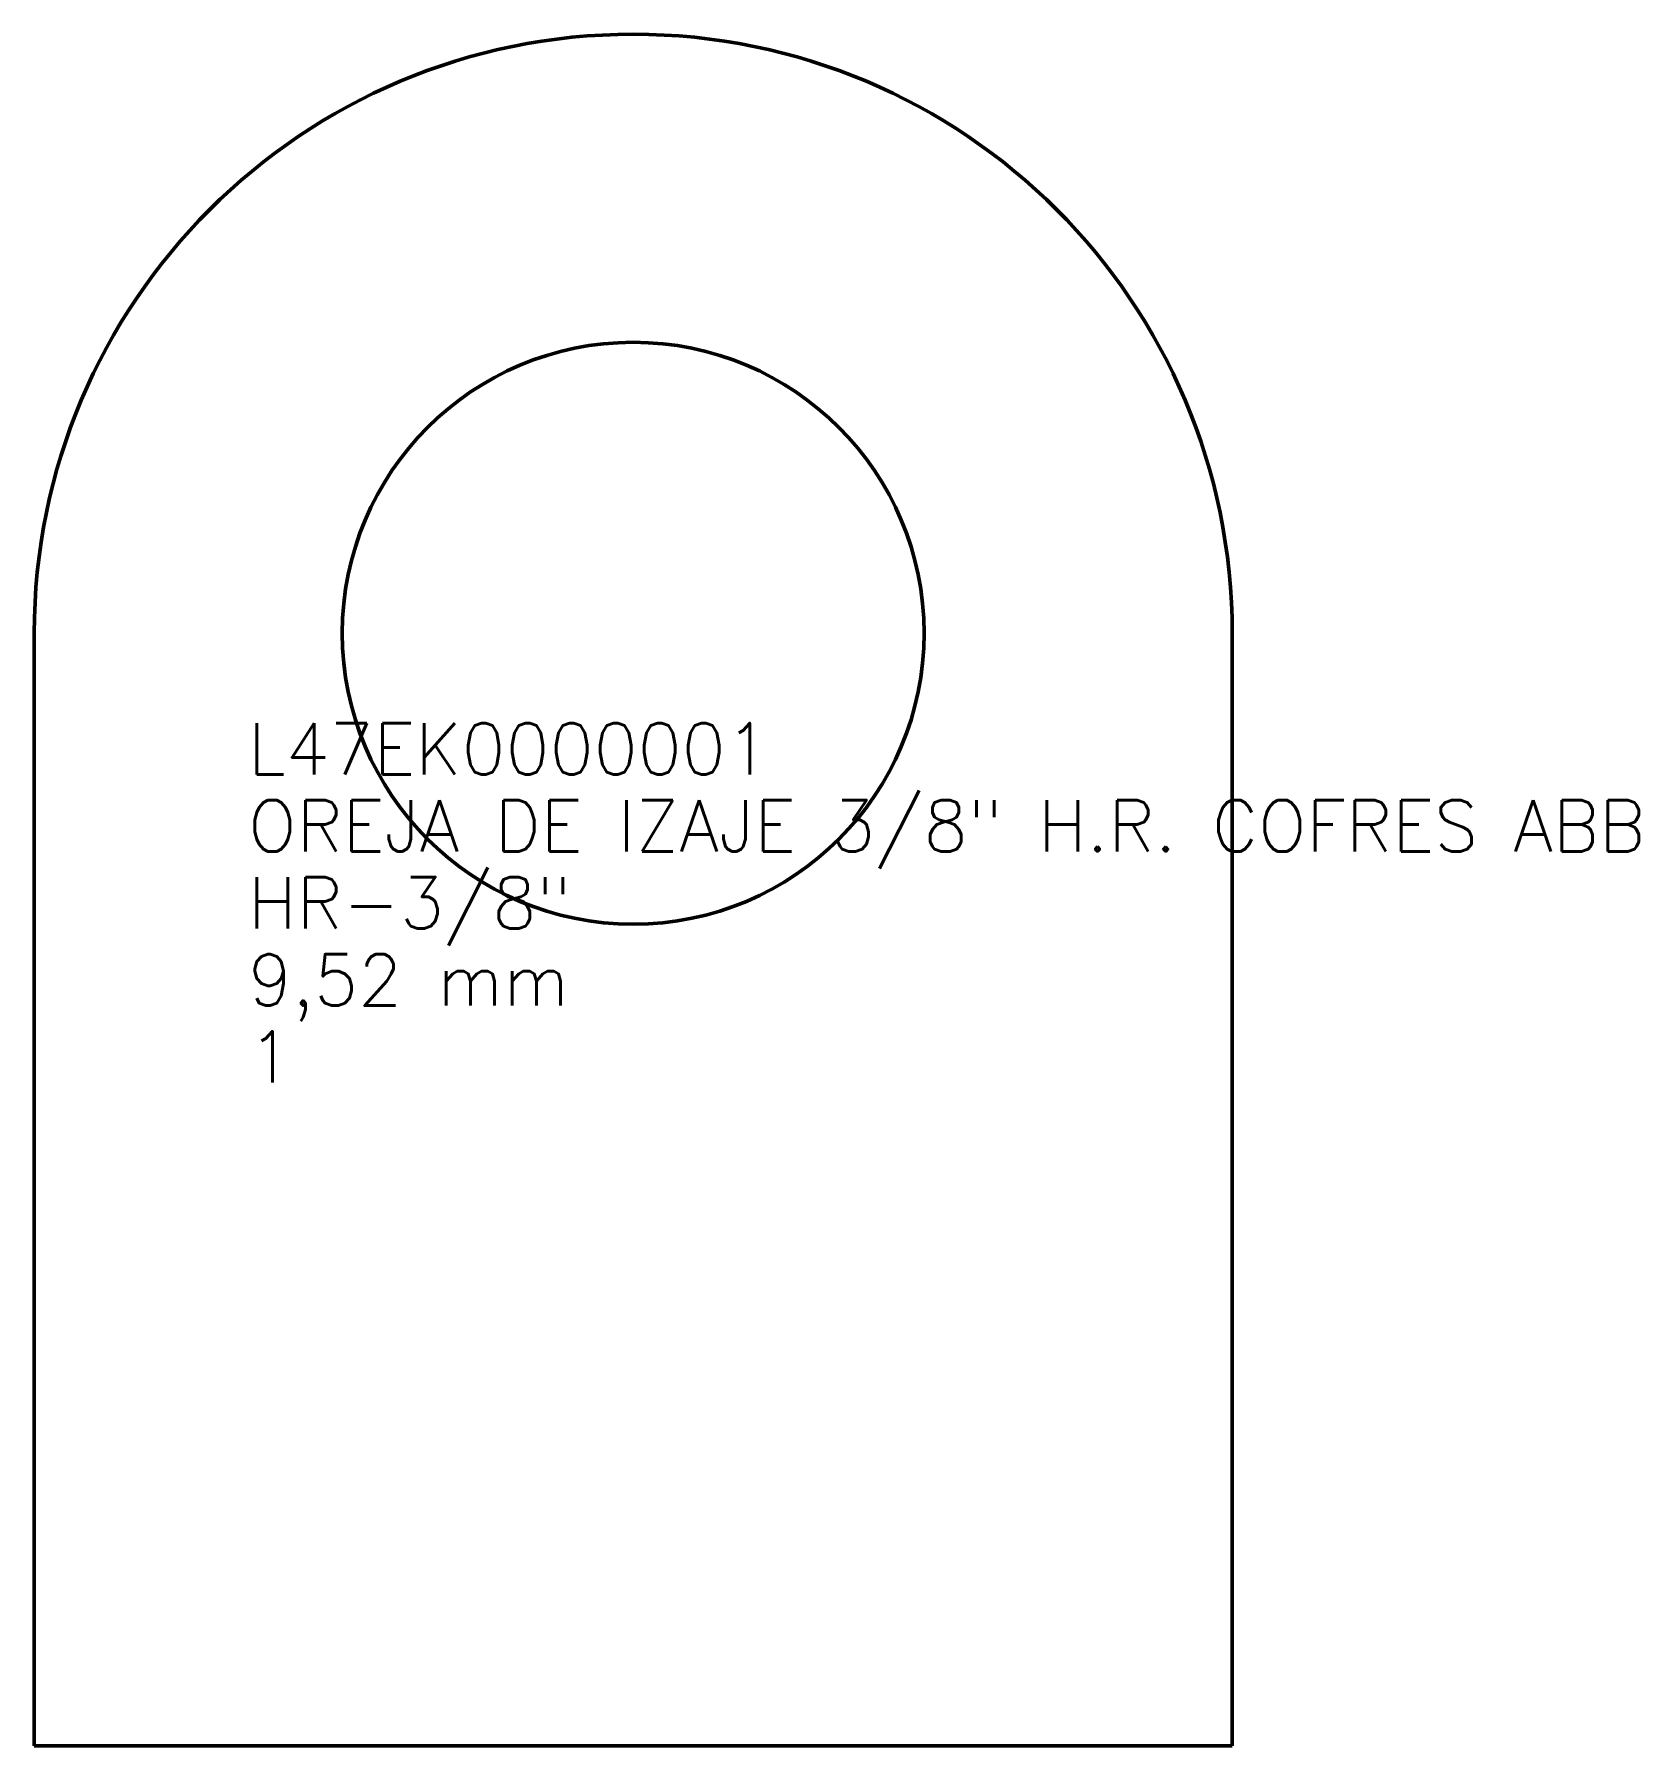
# Model space of a CAD drawing. Header units: millimetres. Extents: x 0 to 94, y 0 to 100.
import ezdxf

# ---------------------------------------------------------------- set-up
doc = ezdxf.new("R2010")
doc.units = ezdxf.units.MM
doc.layers.add('IV_INTERIOR_PROFILES', color=7, linetype='Continuous', lineweight=50)
doc.layers.add('IV_OUTER_PROFILE', color=7, linetype='Continuous', lineweight=50)
doc.layers.add('IV_TEXT', color=7, linetype='Continuous')
doc.styles.add('RomanS', font='RomanS.shx')

msp = doc.modelspace()

# ---------------------------------------------------------------- linework, layer by layer
at = {"layer": 'IV_INTERIOR_PROFILES'}
msp.add_circle((35, 65), 17, dxfattribs=at)
at = {"layer": 'IV_OUTER_PROFILE'}
for p, q in [((0, 0), (0, 65)), ((70, 65), (70, 0)), ((70, 0), (0, 0))]:
    msp.add_line(p, q, dxfattribs=at)
msp.add_arc((35, 65), 35, 0, 180, dxfattribs=at)

# ---------------------------------------------------------------- texts
at = {"layer": 'IV_TEXT', "style": 'RomanS'}
for s, p in [('L47EK0000001', (12.5, 56.75)), ('OREJA DE IZAJE 3/8" H.R. COFRES ABB', (12.5, 52.25)), ('HR-3/8"', (12.5, 47.75)), ('9,52 mm', (12.5, 43.25)), ('1', (12.5, 38.75))]:
    msp.add_text(s, height=3, dxfattribs=at).set_placement(p)

doc.saveas('drawing.dxf')
